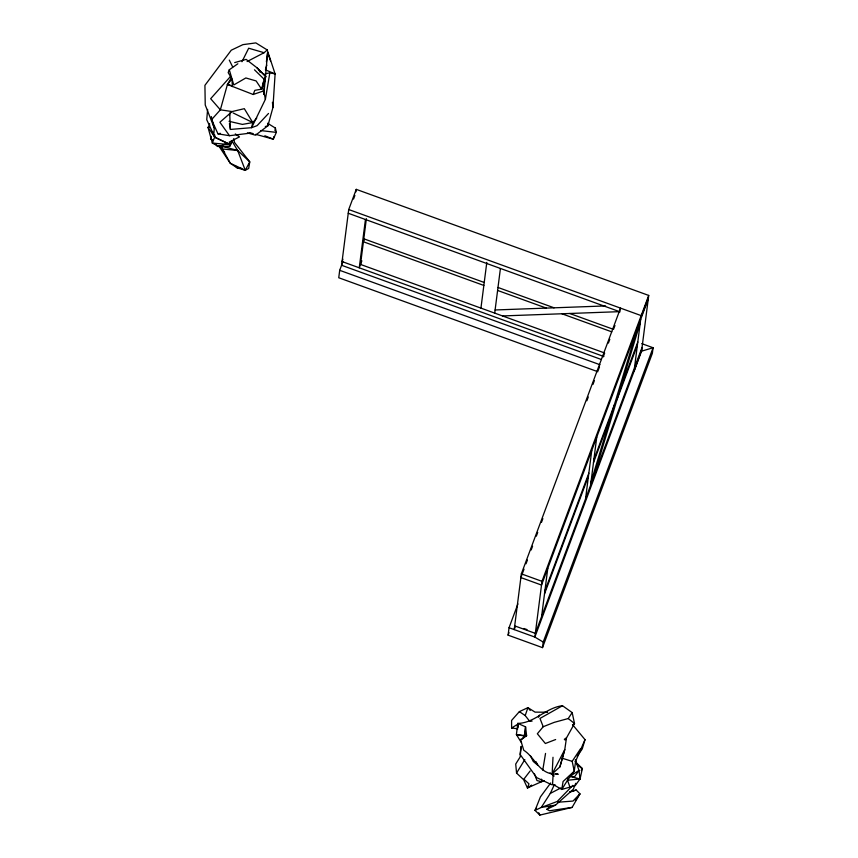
<?xml version="1.0" encoding="UTF-8"?>
<svg xmlns="http://www.w3.org/2000/svg" width="858" height="858" viewBox="0 0 858 858"><rect width="100%" height="100%" fill="white"/><g stroke="black" fill="none" stroke-linecap="round" stroke-linejoin="round"><path stroke-width="1.29" d="M555.737 773.584L558.236 774.27L552.144 773.905L553.002 757.271M553.228 772.886L552.563 784.126L561.786 789.457L575.246 785.563L580.051 778.967L582.346 768.714L575.032 761.368M247.383 132.883L255.523 135.189L267.868 125.815L272.941 107.497L275.107 73.927L267.213 49.936L255.834 42.9L242.921 44.648L231.274 50.193L204.923 85.328L205.234 104.987L214.221 127.799M263.363 90.68L263.846 94.498L267.61 52.553L270.57 60.993M524.914 735.692L516.409 734.609L524.56 736.003L525.557 726.833L526.619 735.746L521.728 739.242L524.914 735.692L525.557 726.833L517.782 723.391L516.409 734.609L521.492 742.76L523.745 750.235C534.405 756.992 538.363 771.75 552.144 773.905L559.909 766.891L564.789 749.549L566.462 737.966L574.506 723.498L572.179 712.601L562.494 705.726C545.892 707.614 534.62 723.144 517.782 723.391L518.329 727.166M229.504 115.412L229.697 113.063L230.405 129.44L251.63 127.681L257.11 125.643L268.511 113.46M207.615 109.438L206.735 119.712L214.929 137.398L230.416 144.659L231.553 141.667M209.266 127.381L209.599 123.595M342.91 261.711L339.693 270.324L338.749 277.756L597.854 371.729M517.932 603.903L509.051 627.724L508.097 635.156L542.503 647.629L543.211 642.063L534.856 637.076L641.57 351.169L648.712 295.431L356.252 189.361L348.723 209.534L341.581 265.272L601.404 359.513M355.941 191.838L356.252 189.361M365.444 219.498L359.255 267.803L361.861 260.832M366.377 218.651L360.51 264.436L603.86 352.702M480.941 308.119L486.797 262.419M494.701 313.106L500.407 268.575M620.302 309.985L620.538 308.129L521.353 573.852L514.21 629.59L515.143 627.08M648.712 295.431L541.988 581.338L534.856 637.076L509.051 627.724M541.602 616.548L547.79 568.243M585.553 498.82L591.741 450.514M590.572 485.36L596.76 437.054M634.041 371.353L641.805 349.313M634.512 367.642L640.701 319.326M266.398 61.851L267.61 52.553M572.49 724.581L585.017 739.639L575.632 761.196L574.238 771.17L563.073 781.509L561.786 789.457L567.503 780.265L567.835 777.745M542.771 770.087L545.538 753.421M256.757 118.05L252.788 122.565L251.63 127.681L265.379 99.346L269.852 72.801L275.107 73.927L265.369 69.82M273.777 136.712L273.316 139.178L255.759 134.331M274.935 130.555L275.397 128.089L267.814 123.391M559.909 766.891L564.789 749.549L552.144 773.905M234.695 62.591L246.128 59.384L256.842 67.675L265.787 76.544L264.125 79.226L261.583 89.168L254.826 90.326L253.185 94.487L227.413 84.492L231.177 77.992M232.336 86.583L232.014 79L227.413 84.492L220.356 109.824L211.561 119.67L217.964 133.848L229.504 135.703L249.893 133.183M585.017 739.639L582.26 748.905L577.209 756.338M590.969 482.228L637.848 326.973M593.425 477.724L640.304 322.469M265.723 68.651L266.784 65.165M532.099 721.085L529.751 721.385L525.203 715.561L527.917 707.657L535.07 712.129L547.597 712.237L543.833 712.558M211.358 136.293L210.542 138.556L212.269 140.519M353.56 199.002L354.89 195.442M342.943 259.18L342.052 261.561L603.839 356.51M364.318 239.371L363.417 241.774L483.848 285.446M524.013 569.165L520.87 577.573L541.516 585.059L648.24 299.152M526.018 563.781L527.423 560.017M531.166 549.978L532.571 546.224M536.314 536.186L537.719 532.432M541.462 522.393L542.867 518.629M586.872 400.761L588.277 396.997M592.953 384.459L594.358 380.695M598.101 370.667L599.506 366.902M603.249 356.864L604.654 353.11M608.397 343.071L609.802 339.318M613.545 329.279L614.95 325.514M508.097 635.156L509.03 632.646M648.476 297.286L640.937 317.471L641.183 315.615L348.723 209.534M544.894 590.905L588.835 473.176M593.854 459.727L614.328 404.879M620.034 389.596L637.794 341.999M544.508 593.875L588.449 476.147M593.479 462.698L611.239 415.1M616.945 399.817L637.419 344.97M642.052 347.458L535.328 633.365L514.682 625.879M543.211 642.063L653.077 347.737L641.741 343.629M542.503 647.629L652.359 353.314L653.077 347.737L641.57 351.169M237.838 63.771L229.29 69.777L228.174 72.587L231.37 77.928M575.739 783.29L573.294 789.274L555.523 805.115L546.868 809.319L549.538 810.767L572.104 807.399L579.954 793.843L576.211 790.014L569.991 791.762M275.397 128.089L276.33 132.389L273.316 139.178L264.822 135.779M572.104 807.399L539.854 815.1L535.027 810.413L541.248 807.464L550.3 793.414L554.214 784.973M209.652 125.568L208.011 127.338L212.344 143.093L219.08 146.504L229.697 146.45L232.507 140.733M241.977 61.722L248.681 48.22L264.103 52.703L267.213 49.936M538.416 717.245L539.489 715.079M219.219 146.568L230.309 163.288L236.947 167.739L245.281 170.302L249.764 161.851L234.491 142.417L233.719 138.631M581.231 770.613L582.346 768.714L576.394 763.288M544.09 780.544L527.445 787.987L523.659 779.707L516.559 773.069L524.828 759.587M536.518 807.989L535.027 810.413L540.422 796.9L550.697 782.957M555.652 739.532L545.356 743.5L537.344 733.762L543.211 726.726L554.182 722.372L568.232 718.543L572.179 712.601M569.894 786.936L567.503 780.265L574.238 771.17L572.179 761.346L580.544 748.755M575.364 800.353L579.954 793.843L573.015 801.061L557.754 802.251M564.961 740.025L566.462 737.966L564.307 739.274M530.147 770.977L523.884 779.139L528.968 783.858L527.445 787.987L531.595 785.102M530.233 710.456L527.917 707.657L519.369 711.625L511.582 720.441L511.615 728.013L517.814 728.796M230.609 76.351L210.66 98.702L220.356 109.824L232.089 111.561L244.316 108.676L252.788 122.565L242.385 124.41L229.032 121.289M573.037 725.053L574.506 723.498L568.232 718.543M572.822 785.37L557.196 801.49L541.248 807.464L555.523 805.115M546.868 809.319L550.407 805.93M262.602 83.558L264.543 81.864L265.787 76.544L256.842 67.675M230.491 112.57L232.089 111.561L219.895 122.254L229.504 135.703M511.615 728.013L517.181 724.549L517.803 727.101M220.978 146.504L230.309 163.288L245.281 170.302L248.681 168.458L249.764 161.851L237.666 150.515L231.896 140.884M247.093 61.551L264.103 52.703M550.3 793.414L560.896 787.912M562.494 705.726L539.972 718.436L543.211 726.726M219.08 146.504L226.566 143.597M253.185 94.487L263.771 90.862L262.709 87.945L264.543 81.864L261.583 89.168L256.134 80.942L245.838 77.96L233.784 84.953L229.29 69.777M569.851 792.127L576.211 790.014M265.304 126.555L267.868 125.815L267.589 123.338M217.964 133.848L220.356 133.322M265.025 73.842L269.852 72.801M526.619 735.746L524.56 736.003L524.002 735.07M567.503 780.265L580.051 778.967L579 770.409L575.321 759.759M214.854 143.468L217.439 146.407L219.648 146.278M495.109 309.974L605.576 305.931M502.52 315.937L619.605 311.658M217.439 146.407L229.697 146.45M240.862 167.986L236.947 167.739L235.306 165.68M230.416 144.659L212.344 143.093L214.65 137.087L230.416 144.659L229.258 142.063L239.479 136.905L235.296 133.923M219.047 146.332L221.879 148.917L237.666 150.515L245.281 170.302M555.351 785.049L551.458 784.609L536.593 777.573L520.034 754.321L521.171 746.353L520.12 757.003L515.712 764.049L516.559 773.069M260.875 130.577L276.33 132.389M569.294 776.286L580.051 778.967M227.413 84.492L230.041 84.921M249.485 132.604L253.249 133.644M237.666 150.515L221.847 146.15L221.879 148.917M562.011 758.182L572.179 761.346M348.241 213.256L620.055 311.84M363.803 238.792L484.223 282.475M497.983 287.462L554.086 307.818M569.723 313.481L613.416 329.333M497.608 290.444L546.299 308.097M561.926 313.771L611.797 331.853M339.693 270.324L600.064 364.757M521.353 573.852L541.988 581.338M523.938 628.496L527.037 629.611M233.172 112.977L252.788 122.565M212.602 139.94L210.542 138.556L212.43 140.283M519.369 711.625L525.203 715.561M550.096 772.908L554.171 776.05M577.37 764.628L582.346 768.714M254.483 69.809L264.125 79.226M221.343 148.144L224.635 152.263M208.011 127.338L214.929 137.398L214.747 134.899M229.279 60.092L232.679 66.935M530.405 755.651L533.258 761.443L537.741 765.239L536.089 761.765M538.749 812.73L539.854 815.1M258.923 69.723L260.049 72.147M534.33 773.605L536.969 780.544L541.752 781.799L541.58 779.15M520.677 739.242L521.492 742.76M212.945 132.046L213.739 135.725L214.243 128.679L211.315 116.549M263.921 91.602L265.379 99.346M229.418 123.616L230.405 129.44M272.436 102.263L272.941 107.497M579 770.409L574.452 777.037L570.334 776.072L579 770.409"/></g></svg>
